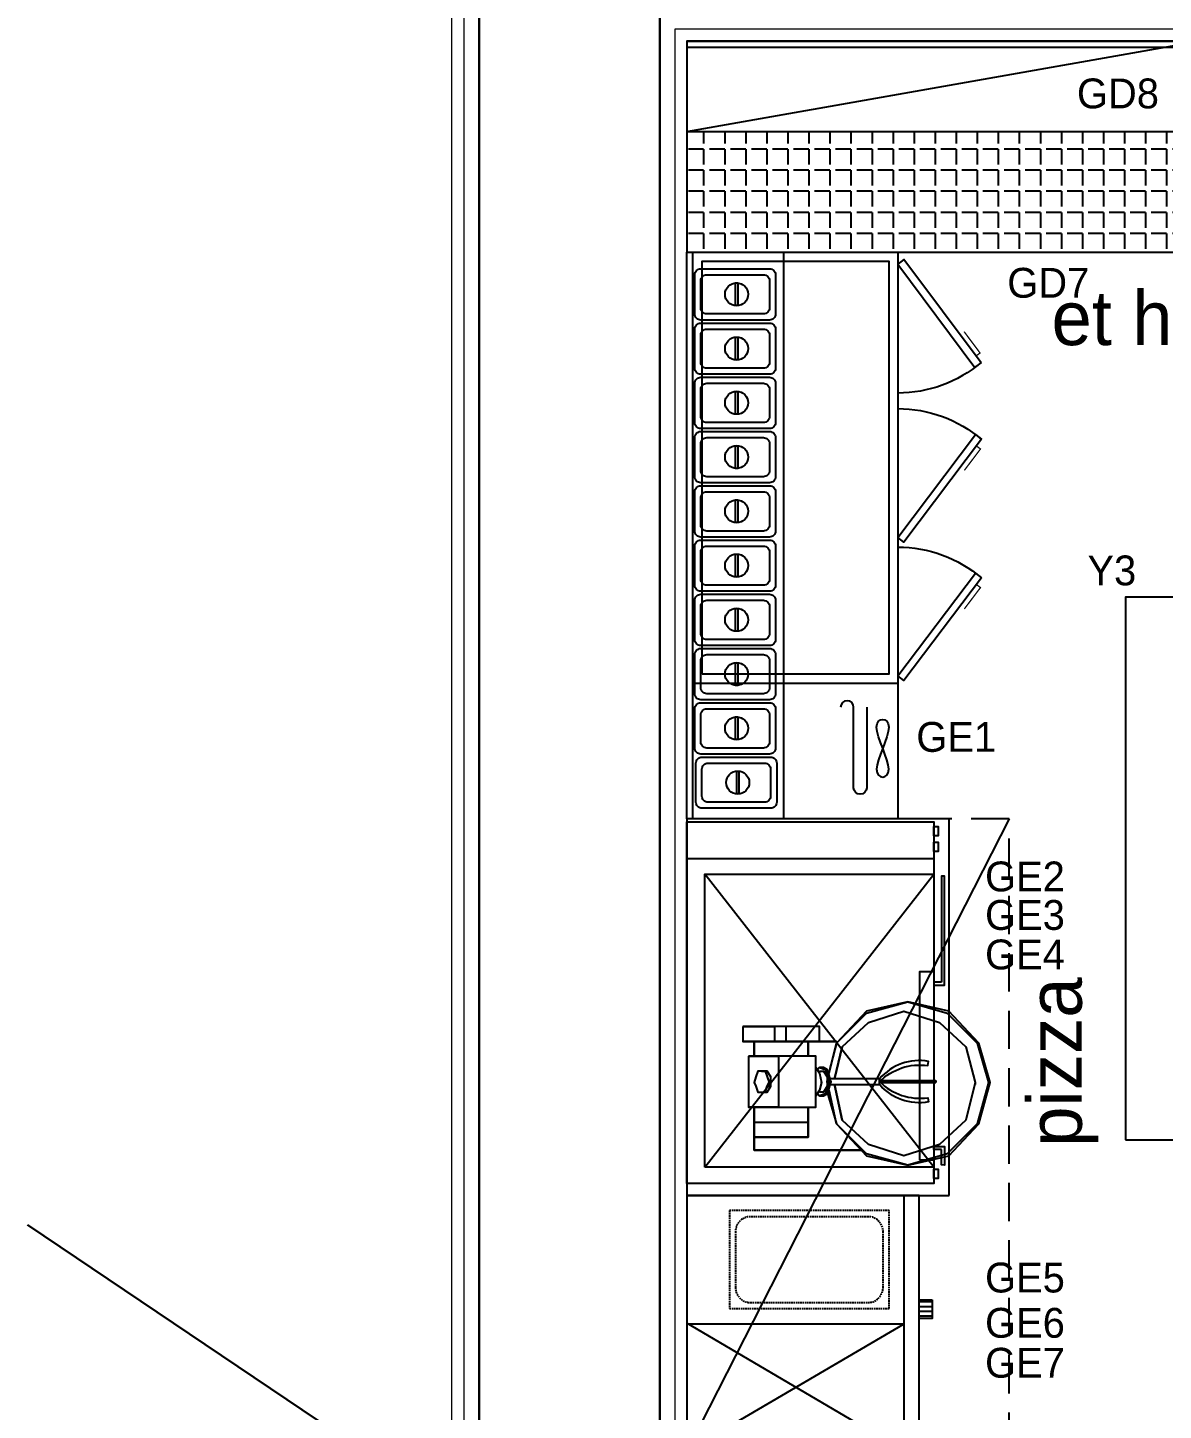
# Model space of a CAD drawing. Header units: millimetres. Extents: x 4346 to 24970, y -10214 to -5839.
# Drawn here: x 12000.9 to 12377.9, y -6881 to -6422.3 of the extents above; entities that cross this region are included whole.
import ezdxf

# ---------------------------------------------------------------- set-up
doc = ezdxf.new("R2010")
doc.units = ezdxf.units.MM
for name, pattern in [('CONTINUA', [0]), ('DASHED', [0.75, 0.5, -0.25]), ('HIDDENX2', [19.05, 12.7, -6.35])]:
    doc.linetypes.add(name, pattern=pattern)
doc.layers.add('a_mermer', color=143, linetype='Continuous', lineweight=0, transparency=0.2)
for name, color, linetype, lineweight in [('Duvar', 7, 'Continuous', 30), ('duvar mevcut', 55, 'Continuous', 30), ('TEFRIS', 11, 'Continuous', 15), ('WL - ALÇIPAN KAPLAMA', 30, 'Continuous', 15)]:
    doc.layers.add(name, color=color, linetype=linetype, lineweight=lineweight)
doc.layers.add('MUTFAKEKİPMAN', color=1, linetype='Continuous')
doc.layers.add('S2000-002 Çizgi', color=1, linetype='Continuous')
doc.styles.add('TAKSİM', font='GOTHIC.TTF', dxfattribs={"height": 20})

# ---------------------------------------------------------------- blocks, each defined once
blk = doc.blocks.new('A$C6B106424')
at = {"layer": 'S2000-002 Çizgi'}
h = blk.add_hatch(dxfattribs=at)
h.set_pattern_fill('LINE', color=256, scale=0.5, angle=90, style=0)
h.set_pattern_definition([(90, (-1215.703, -3768.8105), (-1.5875, 1e-16), [])])
h.paths.add_polyline_path([(50.06, 4.26), (43.91, 4.26), (43.91, 0), (50.06, 0)])
for p, q in [((0, 9.26), (42.35, 81.36)), ((0, 81.36), (42.2, 9.26)), ((42.2, 81.36), (42.2, 9.26)), ((0, 9.26), (84.7, 9.26))]:
    blk.add_line(p, q, dxfattribs=at)
for points in [[(0, 4.26), (84.7, 4.26), (84.7, 81.36), (0, 81.36)], [(50.06, 0), (43.91, 0), (43.91, 4.26), (50.06, 4.26)]]:
    blk.add_lwpolyline(points, close=True, dxfattribs=at)
at = {"layer": 'S2000-002 Çizgi', "linetype": 'DASHED'}
blk.add_lwpolyline([(47.2, 67.26), (47.2, 14.26), (79.7, 14.26), (79.7, 67.26)], close=True, dxfattribs=at)
blk.add_lwpolyline([(49.2, 60.26), (49.2, 21.26, 0.414214), (54.2, 16.26), (72.7, 16.26, 0.414214), (77.7, 21.26), (77.7, 60.26, 0.414214), (72.7, 65.26), (54.2, 65.26, 0.414214)], format="xyb", close=True, dxfattribs=at)
blk = doc.blocks.new('A$C4DE6443D')
at = {"layer": 'S2000-002 Çizgi'}
for p, q in [((87, 125), (0, 125)), ((0, 125), (0, 0)), ((87, 0), (87, 125)), ((0, 111.85), (82, 111.85)), ((82, 9.44), (5.94, 106.67)), ((5.94, 9.44), (82, 106.67)), ((0, 0), (87, 0))]:
    blk.add_line(p, q, dxfattribs=at)
for points in [[(0, 4), (0, 124), (82, 124), (82, 4)], [(82, 119.4), (82, 122.46), (83.42, 122.46), (83.42, 119.4)], [(82, 114.21), (82, 117.28), (83.42, 117.28), (83.42, 114.21)], [(5.94, 9.44), (5.94, 106.67), (82, 106.67), (82, 9.44)], [(77.29, 11.79), (77.29, 74.31), (82, 74.31), (82, 11.79)], [(82, 5.67), (82, 8.73), (83.42, 8.73), (83.42, 5.67)]]:
    blk.add_lwpolyline(points, close=True, dxfattribs=at)
for points in [[(85.54, 70.83), (85.54, 105.96), (84.54, 105.95), (84.54, 70.83)], [(84.54, 70.83), (82, 70.83), (82, 69.83), (85.54, 69.83), (85.54, 70.83)], [(84.54, 15.27), (82, 15.27), (82, 16.27), (85.54, 16.27), (85.54, 15.27)], [(85.54, 15.27), (85.54, 10.14), (84.54, 10.15), (84.54, 15.27)]]:
    blk.add_lwpolyline(points, dxfattribs=at)
blk = doc.blocks.new('A$C65ED232B')
at = {"layer": 'S2000-002 Çizgi', "linetype": 'ByBlock', "flags": 128}
for points in [[(77.32, 42.72), (72.88, 57.82), (58.67, 72.97), (39.13, 77.41), (19.59, 72.97), (5.33, 57.82), (0, 38.24), (5.33, 19.59), (19.59, 4.44), (39.13, 0), (20.47, 5.33), (6.22, 19.59), (0.89, 38.24), (6.22, 57.82), (20.47, 72.04), (39.13, 77.41), (58.67, 72.04), (72.88, 57.82), (76.44, 41.83)], [(7.11, 38.24), (11.55, 56.05), (24.03, 67.6), (40.9, 72.97), (57.78, 67.6), (70.22, 56.05)], [(86.25, 57.82), (86.25, 56.94)], [(112.01, 56.94), (104.02, 56.94), (94.24, 56.94), (86.25, 56.94)], [(112.01, 56.94), (104.02, 56.94), (94.24, 56.94), (86.25, 56.94)], [(112.01, 57.82), (112.01, 56.94)], [(82.65, 25.8), (83.54, 25.8), (87.14, 25.8), (91.58, 25.8), (96.02, 25.8), (100.46, 25.8), (100.46, 49.83), (114.68, 49.83), (100.46, 49.83), (96.02, 49.83), (91.58, 49.83), (87.14, 49.83), (83.54, 49.83), (82.65, 49.83)], [(100.46, 49.83), (96.02, 49.83), (91.58, 49.83), (87.14, 49.83), (83.54, 49.83), (82.65, 49.83), (82.65, 25.8), (83.54, 25.8), (87.14, 25.8), (91.58, 25.8), (96.02, 25.8), (100.46, 25.8)], [(114.68, 25.8), (114.68, 49.83)], [(76.44, 38.24), (77.32, 40.9), (78.21, 43.61), (80.88, 44.5), (79.1, 44.5), (77.32, 43.61), (76.44, 40.9), (75.55, 38.24)], [(77.32, 38.24), (77.32, 40.02), (79.1, 42.72), (80.88, 42.72)], [(82.65, 31.13), (80.88, 33.8), (79.99, 38.24), (80.88, 41.83), (82.65, 44.5)], [(81.77, 43.61), (80.88, 44.5)], [(108.46, 32.91), (110.23, 32.91), (111.12, 35.57), (112.01, 38.24), (111.12, 40.02), (110.23, 42.72), (108.46, 42.72), (106.68, 42.72), (105.79, 42.72), (104.02, 40.02), (104.02, 38.24), (104.02, 35.57), (105.79, 32.91), (106.68, 32.91)], [(108.46, 42.72), (106.68, 42.72), (105.79, 40.02), (104.9, 38.24)], [(70.22, 21.36), (57.78, 9.81), (40.9, 4.44), (24.03, 9.81), (11.55, 21.36), (7.11, 38.24), (7.11, 39.13)], [(25.8, 37.35), (32.91, 37.35), (42.68, 37.35), (52.45, 37.35), (42.68, 37.35), (32.91, 37.35), (25.8, 37.35), (25.8, 38.24)], [(76.44, 33.8), (72.88, 19.59), (58.67, 5.33), (39.13, 0), (58.67, 4.44), (72.88, 19.59), (76.44, 32.91)], [(75.55, 39.13), (53.34, 39.13), (52.45, 39.13), (52.45, 38.24), (52.45, 37.35), (52.45, 36.46), (53.34, 36.46), (75.55, 36.46)], [(75.55, 37.35), (75.55, 38.24), (76.44, 34.69), (77.32, 32.02), (79.1, 31.13), (80.88, 31.13), (78.21, 32.02), (77.32, 34.69), (76.44, 38.24), (76.44, 37.35)], [(80.88, 32.91), (79.1, 32.91), (77.32, 35.57), (77.32, 38.24), (77.32, 37.35)], [(79.99, 38.24), (79.99, 37.35)], [(106.68, 32.91), (105.79, 35.57), (104.9, 38.24), (104.9, 37.35)], [(80.88, 31.13), (81.77, 32.02)], [(80.88, 18.7), (81.77, 18.7), (85.36, 18.7), (90.69, 18.7), (96.91, 18.7), (102.24, 18.7), (108.46, 18.7), (113.79, 18.7), (116.45, 18.7), (117.34, 18.7), (116.45, 18.7), (113.79, 18.7), (108.46, 18.7), (102.24, 18.7)], [(96.91, 11.59), (96.91, 18.7), (90.69, 18.7), (85.36, 18.7), (81.77, 18.7), (80.88, 18.7), (80.88, 11.59), (81.77, 11.59), (85.36, 11.59), (90.69, 11.59), (96.91, 11.59), (102.24, 11.59), (108.46, 11.59), (113.79, 11.59), (116.45, 11.59)], [(116.45, 11.59), (113.79, 11.59), (108.46, 11.59), (102.24, 11.59), (102.24, 18.7), (96.91, 18.7)], [(117.34, 11.59), (117.34, 18.7)], [(80.88, 11.59), (81.77, 11.59), (85.36, 11.59), (90.69, 11.59), (96.91, 11.59), (102.24, 11.59)]]:
    blk.add_lwpolyline(points, dxfattribs=at)
for points in [[(61.34, 70.26), (112.01, 70.26)], [(112.01, 70.26), (112.01, 64.04)], [(86.25, 56.94), (86.25, 64.04), (112.01, 64.04), (112.01, 56.94), (112.01, 64.04), (86.25, 64.04)], [(73.77, 39.13), (70.22, 56.05)], [(86.25, 56.94), (86.25, 57.82)], [(86.25, 49.83), (86.25, 56.94)], [(112.01, 56.94), (112.01, 57.82)], [(112.01, 56.94), (112.01, 49.83)], [(25.8, 38.24), (32.91, 38.24), (42.68, 38.24), (52.45, 38.24), (42.68, 38.24), (32.91, 38.24)], [(70.22, 21.36), (73.77, 36.46)], [(108.46, 32.91), (106.68, 32.91)], [(86.25, 18.7), (86.25, 25.8)], [(114.68, 25.8), (100.46, 25.8)], [(112.01, 25.8), (112.01, 18.7)], [(80.88, 18.7), (72.88, 18.7)], [(117.34, 11.59), (116.45, 11.59)]]:
    blk.add_lwpolyline(points, close=True, dxfattribs=at)
for points in [[(52.45, 39.13), (52.45, 37.8, 0.235134), (29.6, 45.43), (29.26, 47.4, -0.269873)], [(52.45, 36.47), (52.45, 37.8, -0.235134), (29.6, 30.17), (29.26, 28.2, 0.269873)]]:
    blk.add_lwpolyline(points, format="xyb", close=True, dxfattribs=at)
blk = doc.blocks.new('A$C01E77913')
at = {"layer": 'MUTFAKEKİPMAN'}
for points in [[(2, 26.8), (15, 26.8, -0.414214), (17, 24.8), (17, 2, -0.414214), (15, 0), (2, 0, -0.414214), (0, 2), (0, 24.8, -0.414214)], [(4, 24.8), (13, 24.8, -0.414214), (15, 22.8), (15, 4, -0.414214), (13, 2), (4, 2, -0.414214), (2, 4), (2, 22.8, -0.414214)]]:
    blk.add_lwpolyline(points, format="xyb", close=True, dxfattribs=at)
blk.add_lwpolyline([(4.71, 14.27), (12.21, 14.27), (12.21, 13.52), (4.71, 13.52)], close=True, dxfattribs=at)
blk.add_circle((8.46, 13.87), 3.82, dxfattribs=at)
blk = doc.blocks.new('188-70-M')
at = {"layer": 'S2000-002 Çizgi'}
blk.add_line((47.58, -126.01), (47.58, 61.99), dxfattribs=at)
for points in [[(-20.42, -126.01), (49.58, -126.01), (49.58, 61.99), (-20.42, 61.99)], [(17.58, 61.99), (17.58, -126.02), (49.58, -126.02), (49.58, 61.99)], [(-48.08, 25.3), (-22.47, 59.53), (-20.42, 57.99), (-46.03, 23.76)], [(44.58, -78.01), (44.58, 58.99), (-17.42, 58.99), (-17.42, -78.01)], [(-48.23, -0.07), (-22.46, -34.18), (-20.42, -32.64), (-46.19, 1.48)], [(-48.23, -46.05), (-22.46, -80.16), (-20.42, -78.61), (-46.19, -44.5)], [(-17.39, -109.57), (-17.22, -108.11), (-16.77, -106.41), (-16.12, -104.55), (-15.39, -102.6), (-14.65, -100.65), (-14.01, -98.79), (-13.56, -97.09), (-13.39, -95.63), (-13.56, -94.48), (-14.01, -93.67), (-14.65, -93.18), (-15.39, -93.01), (-16.12, -93.18), (-16.77, -93.67), (-17.22, -94.48), (-17.39, -95.63), (-17.22, -97.09), (-16.77, -98.79), (-16.12, -100.65), (-15.39, -102.6), (-14.65, -104.55), (-14.01, -106.41), (-13.56, -108.11), (-13.39, -109.57), (-13.56, -110.72), (-14.01, -111.53), (-14.65, -112.02), (-15.39, -112.19), (-16.12, -112.02), (-16.77, -111.53), (-17.22, -110.72)]]:
    blk.add_lwpolyline(points, close=True, dxfattribs=at)
at = {"layer": 'S2000-002 Çizgi', "const_width": 0.428}
for points in [[(-46.4, 27.55), (-47.72, 28.54), (-43.49, 34.19), (-42.41, 35.64)], [(-46.54, -2.32), (-47.86, -3.31), (-43.6, -8.95), (-42.51, -10.39)], [(-46.54, -48.29), (-47.86, -49.29), (-43.6, -54.92), (-42.51, -56.37)]]:
    blk.add_lwpolyline(points, dxfattribs=at)
at = {"layer": 'S2000-002 Çizgi'}
blk.add_lwpolyline([(47.58, -81.01), (-20.42, -81.01)], dxfattribs=at)
for points in [[(-5.74, -115.68), (-5.74, -89.01, -1), (-1.39, -89.01)], [(-10.08, -89.01), (-10.08, -115.68, 1), (-5.74, -115.68)]]:
    blk.add_lwpolyline(points, format="xyb", dxfattribs=at)
for centre, start, end in [((-20.42, 57.99), 229.755, 270), ((-20.42, -32.64), 90, 130.5092), ((-20.42, -78.61), 90, 130.5092)]:
    blk.add_arc(centre, 42.75, start, end, dxfattribs=at)
at = {"layer": 'S2000-002 Çizgi', "xscale": -1, "rotation": 90}
for p in [(46.98, 56.48), (46.98, 38.48), (46.98, 20.48), (46.98, 2.48), (46.98, -15.52), (46.98, -33.52), (46.98, -51.52), (46.98, -69.52), (46.98, -87.52), (46.59, -105.52)]:
    blk.add_blockref('A$C01E77913', p, dxfattribs=at)

msp = doc.modelspace()

# ---------------------------------------------------------------- hatches: boundary and pattern name
at = {"layer": 'Duvar'}
h = msp.add_hatch(color=256, dxfattribs=at)
h.dxf.hatch_style = 1
h.paths.add_polyline_path([(11668.18, -10136.77), (17499.18, -10136.77), (17499.18, -6058.85), (11668.18, -6058.85)], flags=16)
h.paths.add_polyline_path([(11590.62, -10214.33), (17576.74, -10214.33), (17576.74, -5981.29), (11590.62, -5981.29)])
at = {"layer": 'Duvar', "true_color": 0x636466}
h = msp.add_hatch(color=251, dxfattribs=at)
h.dxf.hatch_style = 1
h.paths.add_polyline_path([(11719.89, -10085.06), (17447.47, -10085.06), (17447.47, -6110.56), (11719.89, -6110.56)], flags=16)
h.paths.add_polyline_path([(11668.18, -10136.77), (17499.18, -10136.77), (17499.18, -6058.85), (11668.18, -6058.85)])
at = {"layer": 'Duvar'}
h = msp.add_hatch(color=256, dxfattribs=at)
h.dxf.hatch_style = 1
h.paths.add_polyline_path([(11750.06, -10054.89), (17417.3, -10054.89), (17417.3, -6140.73), (11750.06, -6140.73)], flags=16)
h.paths.add_polyline_path([(11719.89, -10085.06), (17447.47, -10085.06), (17447.47, -6110.56), (11719.89, -6110.56)])
at = {"layer": 'S2000-002 Çizgi'}
h = msp.add_hatch(dxfattribs=at)
h.set_pattern_fill('ANGLE', color=256, angle=180)
h.set_pattern_definition([(180, (19559.517, -3039.9706), (-9e-16, -6.985), [5.08, -1.905]), (270, (19559.517, -3039.9706), (6.985, -1e-15), [5.08, -1.905])])
h.paths.add_polyline_path([(12219.72, -6456.78), (12219.72, -6496.78), (12389.72, -6496.78), (12389.72, -6456.78)])

# ---------------------------------------------------------------- linework, layer by layer
at = {"layer": 'a_mermer'}
msp.add_lwpolyline([(12640.82, -7224.78), (12219.72, -7224.78), (12219.72, -6426.78), (12758.72, -6426.78), (12758.72, -7224.78), (12728.62, -7224.78)], dxfattribs=at)
at = {"layer": 'Duvar', "linetype": 'Continuous'}
msp.add_line((12219.72, -6426.78), (12529.72, -6426.78), dxfattribs=at)
at = {"layer": 'Duvar'}
msp.add_line((12000.87, -6819.49), (12195.58, -6950.61), dxfattribs=at)
msp.add_circle((12571.72, -6805.03), 698.25, dxfattribs=at)
at = {"layer": 'duvar mevcut', "lineweight": 30}
for points in [[(12150.72, -6357.78), (12150.72, -7293.78)], [(12210.72, -6417.78), (12210.72, -7233.78)]]:
    msp.add_lwpolyline(points, dxfattribs=at)
at = {"layer": 'S2000-002 Çizgi'}
for p, q in [((12219.72, -6456.78), (12389.72, -6426.78)), ((12326.72, -6684.79), (12219.72, -6894.49))]:
    msp.add_line(p, q, dxfattribs=at)
for points in [[(12389.72, -6496.78), (12389.72, -6426.78), (12219.72, -6426.78), (12219.72, -6496.78)], [(12389.72, -6428.78), (12389.72, -6426.78), (12219.72, -6426.78), (12219.72, -6428.78)], [(12389.72, -6426.78), (12219.72, -6426.78), (12219.72, -6456.78), (12389.72, -6456.78)], [(12365.28, -6791.26), (12395.28, -6791.26), (12395.28, -6611.26), (12365.28, -6611.26)]]:
    msp.add_lwpolyline(points, close=True, dxfattribs=at)
at = {"layer": 'S2000-002 Çizgi', "linetype": 'HIDDENX2'}
msp.add_lwpolyline([(12219.72, -6894.49), (12326.72, -6894.49), (12326.72, -6684.79), (12219.72, -6684.79)], close=True, dxfattribs=at)
at = {"layer": 'TEFRIS', "linetype": 'CONTINUA'}
msp.add_lwpolyline([(12758.72, -6426.78), (12219.72, -6426.78), (12219.72, -7224.78), (12617.72, -7224.78)], dxfattribs=at)
at = {"layer": 'WL - ALÇIPAN KAPLAMA'}
for points in [[(12449.72, -8796.78), (12449.72, -7302.78), (12141.72, -7302.78), (12141.72, -6348.78), (12607.72, -6348.78), (12607.72, -6426.78), (12219.72, -6426.78), (12219.72, -7224.78), (12640.82, -7224.78)], [(12453.72, -8792.78), (12453.72, -7298.78), (12145.72, -7298.78), (12145.72, -6352.78), (12603.72, -6352.78), (12603.72, -6422.78), (12215.72, -6422.78), (12215.72, -7228.78), (12640.82, -7228.78)]]:
    msp.add_lwpolyline(points, dxfattribs=at)

# ---------------------------------------------------------------- block references
at = {"layer": 'S2000-002 Çizgi', "xscale": -1}
msp.add_blockref('188-70-M', (12269.3, -6558.77), dxfattribs=at)
at = {"layer": 'S2000-002 Çizgi'}
msp.add_blockref('A$C4DE6443D', (12219.72, -6809.79), dxfattribs=at)
at = {"layer": 'S2000-002 Çizgi', "xscale": 0.7, "yscale": 0.7, "zscale": 0.7, "rotation": 180}
msp.add_blockref('A$C65ED232B', (12320.39, -6745.53), dxfattribs=at)
at = {"layer": 'S2000-002 Çizgi', "rotation": 90}
msp.add_blockref('A$C6B106424', (12301.08, -6894.49), dxfattribs=at)

# ---------------------------------------------------------------- texts
at = {"style": 'TAKSİM'}
for s, height, p in [('GD8', 9.9, (12349.18, -6449.06)), ('GD7', 9.9, (12326.05, -6511.89)), ('et hazırlık', 18, (12340.74, -6527.62)), ('Y3', 9.9, (12352.66, -6607.32)), ('GE1', 9.9, (12295.86, -6662.56)), ('GE2', 9.9, (12318.68, -6708.86)), ('GE3', 9.9, (12318.68, -6721.63)), ('GE4', 9.9, (12318.68, -6734.74)), ('GE5', 9.9, (12318.68, -6841.94)), ('GE6', 9.9, (12318.68, -6856.96)), ('GE7', 9.9, (12318.68, -6870.21))]:
    msp.add_text(s, height=height, dxfattribs=at).set_placement(p)
msp.add_text('pizza', height=18, rotation=90, dxfattribs=at).set_placement((12350.8, -6793.6))

doc.saveas('drawing.dxf')
